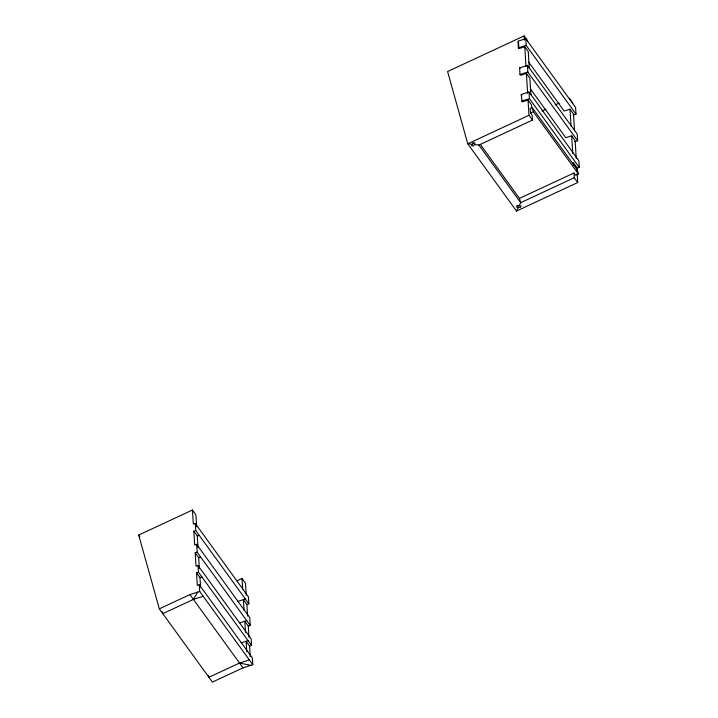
<?xml version="1.0" encoding="UTF-8"?>
<svg xmlns="http://www.w3.org/2000/svg" width="718" height="718" viewBox="0 0 718 718"><rect width="100%" height="100%" fill="white"/><g stroke="black" fill="none" stroke-linecap="round" stroke-linejoin="round"><path stroke-width="1.08" d="M527.586 40.702L524.113 35.9L447.601 71.549L467.777 143.815L516.502 211.056L518.423 207.215M519.159 205.734L520.676 202.682L574.229 177.732L573.942 173.011L519.473 198.383L480.315 144.363M162.232 611.61L162.806 613.666L193.411 599.404L197.755 592.099M573.942 173.011L575.585 175.273L578.403 173.962L577.209 169.699L532.155 107.529L530.243 108.418L530.53 113.112L532.173 115.374L532.469 120.094L478.906 145.054L474.329 144.542M530.53 113.112L533.348 111.793L578.403 173.962M576.348 168.353L579.282 167.42L578.87 160.76L529.049 92.012L521.214 94.489L522.174 101.911L528.044 100.044L528.986 115.293L467.777 143.815L472.354 144.327M542.018 111.075L546.066 109.19M555.185 104.936L559.232 103.051M516.502 211.056L577.712 182.534L577.182 173.819M246.786 651.702L246.103 641.255L249.586 646.065L251.542 645.437L198.464 572.201L196.499 572.82L197.315 585.35L199.272 584.73L252.359 657.966L252.79 664.706L243.007 667.839L212.402 682.1L159.324 608.864L138.718 535.063L192.424 510.031L195.897 514.833L196.678 526.77M159.324 608.864L189.929 594.603L199.712 591.47L252.79 664.706M237.012 580.799L242.02 578.466L245.502 583.276L246.274 595.204M249.317 659.905L239.525 663.037L208.92 677.298L208.355 675.243M244.084 610.237L243.393 599.638L246.875 604.439L248.832 603.811L248.374 596.748L195.296 523.512L193.339 524.14L192.424 510.031M245.529 632.379L244.802 621.258L248.284 626.069L250.241 625.441L249.729 617.597L196.651 544.352L194.695 544.98L193.797 531.203L195.754 530.575L248.832 603.811M193.797 531.203L197.279 536.005L199.236 535.377M251.542 645.437L251.112 638.778L198.024 565.542L196.068 566.17L195.206 552.824L197.163 552.205L250.241 625.441M195.206 552.824L198.68 557.626L200.636 557.006M196.499 572.82L199.981 577.622L201.938 577.003M193.411 599.404L203.194 596.272M237.523 601.513L245.35 599.009M239.911 622.829L246.759 620.639M241.212 642.825L248.06 640.635M573.072 115.059L576.007 114.126L575.603 107.467L525.773 38.718L517.947 41.204L518.351 47.864L518.899 48.618L524.777 46.76L528.26 51.561L529.283 68.21M518.351 47.864L526.186 45.378L576.007 114.126M530.916 94.857L529.893 78.208L526.411 73.407L520.541 75.264L519.994 74.51L519.581 67.851L527.416 65.365L577.236 134.113L577.649 140.773L574.714 141.706M519.994 74.51L527.82 72.024L577.649 140.773M521.627 101.157L529.453 98.671L579.282 167.42M574.526 130.649L573.502 113.991L570.02 109.19L564.151 111.048L528.735 62.188M576.231 158.4L575.145 140.638L571.663 135.837L565.784 137.694L530.548 89.068M239.525 663.037L250.833 665.335M569.356 98.33L572.838 103.132M519.581 67.851L520.128 68.605M528.044 100.044L531.526 104.846L531.706 107.772M521.214 94.489L521.762 95.252M528.986 115.293L532.469 120.094M574.229 177.732L577.712 182.534M478.906 145.054L520.676 202.682L519.473 198.383M189.929 594.603L243.007 667.839M138.718 535.063L139.875 536.66M532.155 107.529L533.348 111.793M246.875 604.439L247.638 616.098M248.284 626.069L249.002 637.18M249.586 646.065L250.259 656.503M242.02 578.466L242.72 589.316M197.279 536.005L198.033 547.663M198.68 557.626L199.407 568.746M199.981 577.622L200.591 587.019M195.296 523.512L195.754 530.575M196.651 544.352L197.163 552.205M198.024 565.542L198.464 572.201M199.272 584.73L199.712 591.47M577.048 171.638L576.778 167.285L573.296 162.483L573.476 165.4M570.02 109.19L571.043 125.847M571.663 135.837L572.749 153.598M525.773 38.718L526.186 45.378M527.416 65.365L527.82 72.024M529.049 92.012L529.453 98.671M524.113 35.9L524.364 40.1M524.777 46.76L526.007 66.738M526.411 73.407L527.64 93.385M518.495 41.958L518.899 48.618M473.099 142.846L471.618 145.808L473.593 146.023L475.065 143.07L473.099 142.846M517.184 205.519L516.448 206.99L520.388 207.43L521.124 205.949L517.184 205.519"/></g></svg>
